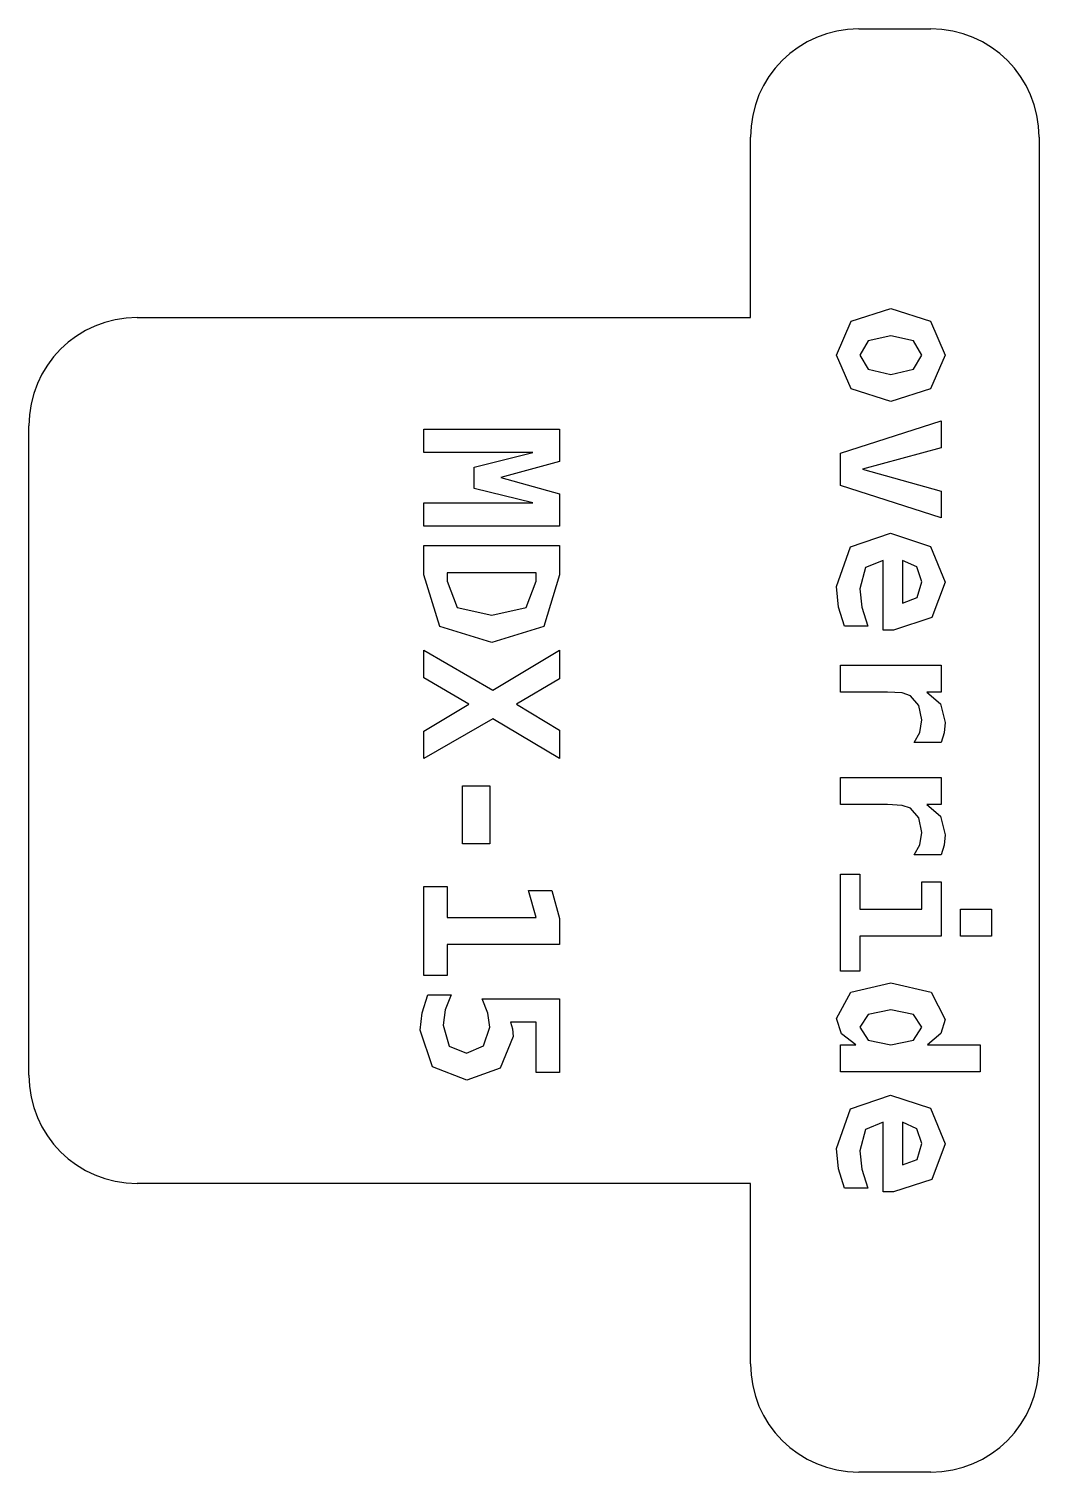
# Model space of a CAD drawing. Extents: x -10 to 4, y -10 to 10.
import ezdxf

# ---------------------------------------------------------------- set-up
doc = ezdxf.new("R2010")
doc.units = 0
doc.layers.get('0').update_dxf_attribs({"linetype": 'continuous'})

# ---------------------------------------------------------------- blocks, each defined once
blk = doc.blocks.new('SHAPE2DVIEW')
at = {"color": 0}
for p, q in [((1.5, 10), (2.5, 10)), ((0, 6), (0, 8.5)), ((4, 8.5), (4, -8.5)), ((-8.5, 6), (0, 6)), ((-10, -4.5), (-10, 4.5)), ((0, -6), (-8.5, -6)), ((0, -8.5), (0, -6)), ((2.5, -10), (1.5, -10))]:
    blk.add_line(p, q, dxfattribs=at)
for centre, start, end in [((1.5, 8.5), 90, -180), ((2.5, 8.5), 0, 90), ((-8.5, 4.5), 90, -180), ((-8.5, -4.5), -180, -90), ((1.5, -8.5), -180, -90), ((2.5, -8.5), -90, 0)]:
    blk.add_arc(centre, 1.5, start, end, dxfattribs=at)
blk = doc.blocks.new('SHAPESTRING')
at = {"color": 0}
for points in [[(-2.646, 4.451), (-2.646, 4.005), (-3.461, 3.781), (-2.646, 3.557), (-2.646, 3.109), (-4.525, 3.109), (-4.525, 3.431), (-3.015, 3.431), (-3.827, 3.63), (-3.827, 3.926), (-3.015, 4.129), (-4.525, 4.129), (-4.525, 4.451)], [(-2.646, 2.84), (-2.646, 2.433), (-2.866, 1.717), (-3.584, 1.498), (-4.305, 1.717), (-4.525, 2.433), (-4.525, 2.84)], [(-2.968, 2.464), (-4.203, 2.464), (-4.203, 2.347), (-4.063, 1.983), (-3.584, 1.874), (-3.109, 1.983), (-2.968, 2.347)], [(-4.525, -0.113), (-4.525, 0.269), (-3.904, 0.64), (-4.525, 1.009), (-4.525, 1.39), (-3.572, 0.836), (-2.646, 1.39), (-2.646, 0.994), (-3.244, 0.64), (-2.646, 0.284), (-2.646, -0.113), (-3.572, 0.439)], [(-3.613, -0.489), (-3.613, -1.294), (-3.989, -1.294), (-3.989, -0.489)], [(-4.203, -1.885), (-4.203, -2.314), (-2.968, -2.314), (-3.076, -1.938), (-2.754, -1.938), (-2.646, -2.329), (-2.646, -2.69), (-4.203, -2.69), (-4.203, -3.12), (-4.525, -3.12), (-4.525, -1.885)], [(-2.646, -3.442), (-2.646, -4.462), (-2.968, -4.462), (-2.968, -3.764), (-3.326, -3.764), (-3.299, -3.857), (-3.291, -3.964), (-3.469, -4.402), (-3.932, -4.569), (-4.406, -4.383), (-4.579, -3.877), (-4.552, -3.636), (-4.472, -3.388), (-4.15, -3.388), (-4.23, -3.594), (-4.257, -3.808), (-4.175, -4.095), (-3.934, -4.193), (-3.701, -4.094), (-3.613, -3.833), (-3.64, -3.638), (-3.72, -3.442)]]:
    blk.add_lwpolyline(points, close=True, dxfattribs=at)
blk = doc.blocks.new('SHAPESTRING001')
at = {"color": 0}
for points in [[(1.946, 6.124), (2.495, 5.949), (2.698, 5.48), (2.495, 5.01), (1.946, 4.835), (1.396, 5.01), (1.194, 5.48), (1.396, 5.949)], [(2.376, 5.48), (2.261, 5.677), (1.946, 5.748), (1.63, 5.677), (1.516, 5.48), (1.63, 5.282), (1.946, 5.211), (2.261, 5.282)], [(2.644, 3.225), (1.248, 3.67), (1.248, 4.121), (2.644, 4.567), (2.644, 4.195), (1.554, 3.897), (2.644, 3.596)], [(1.302, 1.721), (1.221, 1.987), (1.194, 2.272), (1.386, 2.82), (1.941, 3.01), (2.494, 2.829), (2.698, 2.333), (2.511, 1.842), (1.984, 1.668), (1.839, 1.668), (1.839, 2.634), (1.596, 2.534), (1.516, 2.239), (1.542, 1.985), (1.624, 1.721)], [(2.107, 2.043), (2.308, 2.12), (2.376, 2.337), (2.305, 2.543), (2.105, 2.634)], [(2.268, 0.11), (2.349, 0.249), (2.376, 0.423), (2.334, 0.623), (2.217, 0.756), (2.102, 0.797), (1.897, 0.808), (1.248, 0.808), (1.248, 1.184), (2.644, 1.184), (2.644, 0.808), (2.442, 0.808), (2.631, 0.647), (2.698, 0.39), (2.683, 0.246), (2.644, 0.11)], [(2.268, -1.447), (2.349, -1.308), (2.376, -1.134), (2.334, -0.934), (2.217, -0.801), (2.102, -0.76), (1.897, -0.749), (1.248, -0.749), (1.248, -0.373), (2.644, -0.373), (2.644, -0.749), (2.442, -0.749), (2.631, -0.91), (2.698, -1.167), (2.683, -1.312), (2.644, -1.447)], [(2.644, -1.822), (2.644, -2.574), (1.516, -2.574), (1.516, -3.057), (1.248, -3.057), (1.248, -1.715), (1.516, -1.715), (1.516, -2.198), (2.376, -2.198), (2.376, -1.822)], [(3.342, -2.198), (3.342, -2.574), (2.912, -2.574), (2.912, -2.198)], [(2.452, -4.077), (3.181, -4.077), (3.181, -4.453), (1.248, -4.453), (1.248, -4.077), (1.459, -4.077), (1.261, -3.928), (1.194, -3.713), (1.391, -3.348), (1.946, -3.218), (2.503, -3.35), (2.698, -3.726), (2.636, -3.923)], [(1.946, -3.594), (1.631, -3.658), (1.516, -3.835), (1.631, -4.012), (1.946, -4.077), (2.261, -4.012), (2.376, -3.835), (2.261, -3.658)], [(1.302, -6.064), (1.221, -5.798), (1.194, -5.513), (1.386, -4.965), (1.941, -4.775), (2.494, -4.957), (2.698, -5.452), (2.511, -5.943), (1.984, -6.118), (1.839, -6.118), (1.839, -5.151), (1.596, -5.251), (1.516, -5.546), (1.542, -5.801), (1.624, -6.064)], [(2.107, -5.742), (2.308, -5.666), (2.376, -5.448), (2.305, -5.242), (2.105, -5.151)]]:
    blk.add_lwpolyline(points, close=True, dxfattribs=at)

msp = doc.modelspace()

# ---------------------------------------------------------------- block references
for name in ['SHAPE2DVIEW', 'SHAPESTRING001', 'SHAPESTRING']:
    msp.add_blockref(name, (0, 0))

doc.saveas('drawing.dxf')
